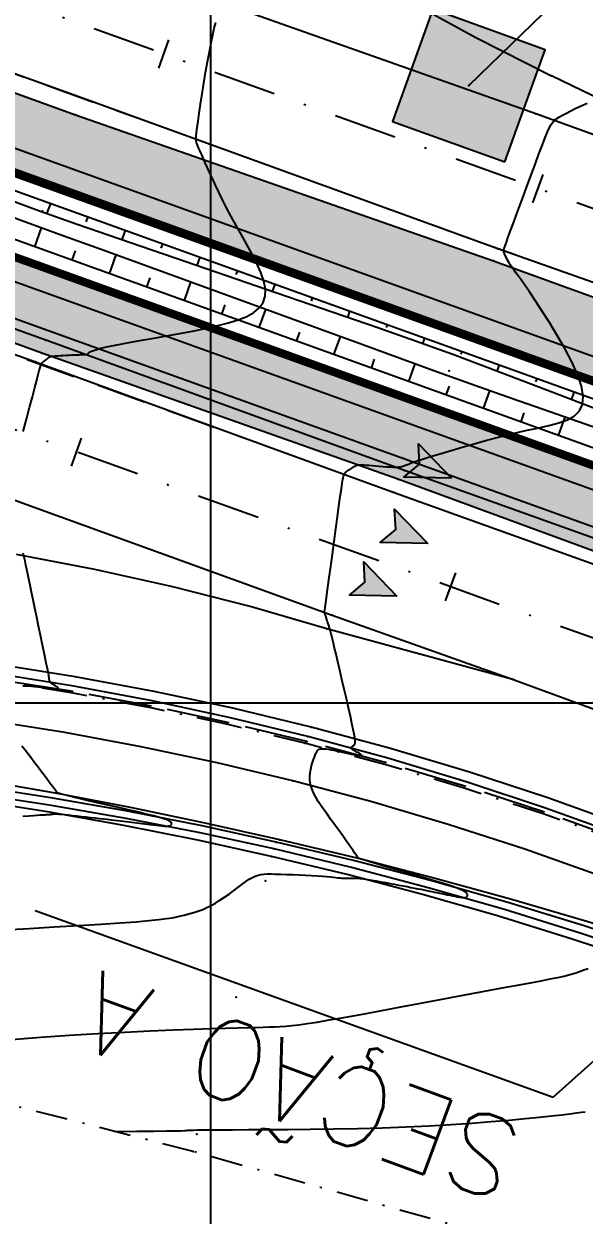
# Model space of a CAD drawing. Header units: metres. Extents: x 820373 to 834957, y 7564678 to 7566875.
# Drawn here: x 821490.6 to 821518.8, y 7564874.2 to 7564934.1 of the extents above; entities that cross this region are included whole.
import ezdxf
from ezdxf.enums import TextEntityAlignment as Align

# ---------------------------------------------------------------- set-up
doc = ezdxf.new("R2010")
doc.units = ezdxf.units.M
for name, pattern in [('XREF_GEO$0$DASHDOT', [25.4, 12.7, -6.35, 0, -6.35]), ('XREF_GEO$0$DASHED2', [0.375, 0.25, -0.125]), ('XREF_GEO$0$DGNStyle3', [83.551646, 59.679747, -23.871899]), ('XREF_TOP$0$DASHDOT', [25.4, 12.7, -6.35, 0, -6.35])]:
    doc.linetypes.add(name, pattern=pattern)
for name, color, linetype in [('P-MALHA-IMPAR', 1, 'Continuous'), ('XREF_GEO$0$F-HZ-ACOSTAMENTO', 73, 'Continuous'), ('XREF_GEO$0$F-HZ-BARREIRA', 107, 'Continuous'), ('XREF_GEO$0$F-HZ-BORDO', 165, 'Continuous'), ('XREF_GEO$0$F-HZ-EIXO', 42, 'XREF_GEO$0$DASHDOT'), ('XREF_GEO$0$F-HZ-ESTACA', 73, 'Continuous'), ('XREF_GEO$0$F-HZ-OFFSET', 11, 'Continuous'), ('XREF_GEO$0$F-HZ-OFFSET-ATERRO', 42, 'Continuous'), ('XREF_GEO$0$F-HZ-SETA', 11, 'Continuous'), ('XREF_PAV$0$P-TH01_FXAD_227.95_237.15_C_PAV.TIPO-V', 214, 'Continuous'), ('XREF_PAV$0$P-TH01_FXAD_230.75_240.70_D_PAV.TIPO-V', 214, 'Continuous'), ('XREF_SON$0$P-PI_PROGRAMADO', 176, 'Continuous'), ('XREF_SPV$0$P-SEÇÕES', 2, 'Continuous'), ('XREF_TOP$0$T-HD-VALETA_SARJETA', 132, 'Continuous'), ('XREF_TOP$0$T-HM-COTA', 252, 'Continuous'), ('XREF_TOP$0$T-HM-CURVA_INTERMEDIÁRIA', 252, 'Continuous'), ('XREF_TOP$0$T-HM-CURVA_MESTRA', 23, 'Continuous'), ('XREF_TOP$0$T-OA-DEFENSA', 31, 'Continuous'), ('XREF_TOP$0$T-SI-FAIXA', 23, 'Continuous'), ('XREF_TOP$0$T-SV-CALÇAMENTO', 23, 'Continuous'), ('XREF_TOP$0$T-SV-GUIA', 23, 'XREF_TOP$0$DASHDOT'), ('XREF_TOP$0$T-SV-PÉ_GUIA', 23, 'XREF_TOP$0$DASHDOT'), ('XREF_TOP$0$T-SV-RUA_PAVIMENTADA', 23, 'Continuous')]:
    doc.layers.add(name, color=color, linetype=linetype)
doc.layers.add('XREF_GEO$0$F-HZ-ARRED-VALETA', color=11, linetype='Continuous', lineweight=0)
doc.layers.add('XREF_GEO$0$F-HZ-FAIXA', color=11, linetype='XREF_GEO$0$DGNStyle3', lineweight=0)
doc.styles.add('XREF_SON$0$ARIAL-1', font='arial.ttf')
doc.styles.add('XREF_SPV$0$ROMANS', font='romans.shx', dxfattribs={"height": 2})

# ---------------------------------------------------------------- blocks, each defined once
blk = doc.blocks.new('MALHA-IMPAR')
at = {"layer": 'P-MALHA-IMPAR'}
for p, q in [((821500, 7564806.503), (821500, 7565057.056)), ((821240.21, 7564900), (821935.457, 7564900))]:
    blk.add_line(p, q, dxfattribs=at)
blk = doc.blocks.new('XREF_TOP$0$PONTO')
at = {"layer": 'XREF_TOP$0$T-HM-COTA'}
blk.add_point((0, 0), dxfattribs=at)
blk = doc.blocks.new('XREF_TOP')
at = {"layer": 'XREF_TOP$0$T-OA-DEFENSA', "transparency": 33554610}
h = blk.add_hatch(dxfattribs=at)
h.set_pattern_fill('AR-CONC', color=256, scale=0.25)
h.set_pattern_definition([(50, (0, 0), (1.7931504565, -0.15688033746), [0.1875, -2.0625]), (355, (0, 0), (-0.34687833403, 1.88048033425), [0.15, -1.65]), (100.45144446, (0.1494, -0.013), (1.4462721168, 1.72359997742), [0.15935048, -1.75285528]), (46.1842, (0, 0.5), (2.6681033267, -0.413798202), [0.28125, -3.09375]), (96.63563549, (0.2223, 0.4655), (2.3366548642, 2.4352965019), [0.239025855, -2.6292844]), (351.18416399, (0, 0.5), (2.3366548626, 2.4352965007), [0.225, -2.4750000025]), (21, (0.25, 0.375), (1.4922676303, -1.00654722666), [0.1875, -2.0625]), (326, (0.25, 0.375), (0.6082883298, 1.8128751126), [0.15, -1.65]), (71.45144474, (0.3744, 0.2911), (2.10055594182, 0.806327882), [0.159350475, -1.75285528]), (37.5, (0, 0), (0.030399638293, 0.83223463458), [0, -1.63, 0, -1.675, 0, -1.65625]), (7.5, (0, 0), (0.65767384361, 0.98602927971), [0, -0.955, 0, -1.5925, 0, -0.63125]), (327.5, (-0.5575, 0), (1.33455609043, -0.056387179336), [0, -0.625, 0, -1.95, 0, -2.5875]), (317.5, (-0.8075, 0), (1.45796542336, 0.25026245583), [0, -0.8125, 0, -1.295, 0, -1.8375])])
h.paths.add_polyline_path([(821172.574, 7565033.444), (821172.429, 7565033.04), (821190.536, 7565026.586), (821208.404, 7565020.208), (821226.574, 7565013.634), (821246.931, 7565006.231), (821265.304, 7564999.639), (821282.189, 7564993.678), (821304.076, 7564985.676), (821321.881, 7564979.311), (821341.651, 7564972.154), (821360.312, 7564965.422), (821378.22, 7564959.057), (821396.629, 7564952.39), (821418.184, 7564944.679), (821437.102, 7564937.89), (821455.234, 7564931.345), (821474.165, 7564924.527), (821491.7, 7564918.232), (821509.747, 7564911.684), (821528.163, 7564905.101), (821548.58, 7564897.727), (821566.649, 7564891.261), (821584.234, 7564884.946), (821607.538, 7564876.54), (821625.681, 7564869.957), (821643.393, 7564863.626), (821662.119, 7564856.809), (821680.072, 7564850.545), (821701.679, 7564842.692), (821720.022, 7564836.174), (821738.15, 7564829.562), (821756.034, 7564823.201), (821773.408, 7564816.895), (821796.267, 7564808.374), (821809.665, 7564803.38), (821809.93, 7564803.685), (821795.731, 7564808.991), (821773.86, 7564817.146), (821755.213, 7564823.876), (821737.897, 7564830.132), (821718.44, 7564837.056), (821701.072, 7564843.311), (821678.007, 7564851.629), (821661.079, 7564857.674), (821641.585, 7564864.709), (821624.397, 7564870.958), (821606.792, 7564877.336), (821584.88, 7564885.176), (821565.558, 7564892.111), (821548.772, 7564898.134), (821529.124, 7564905.299), (821509.708, 7564912.285), (821489.689, 7564919.488), (821471.871, 7564925.977), (821453.576, 7564932.462), (821436.443, 7564938.613), (821417.687, 7564945.326), (821394.707, 7564953.597), (821377.621, 7564959.792), (821359.587, 7564966.28), (821340.149, 7564973.165), (821322.365, 7564979.56), (821301.966, 7564986.976), (821282.242, 7564994.094), (821263.992, 7565000.725), (821245.445, 7565007.414), (821226.056, 7565014.586), (821208.678, 7565020.567), (821189.899, 7565027.261)])
at = {"layer": 'XREF_TOP$0$T-HD-VALETA_SARJETA'}
for points in [[(821524.625, 7564891.765, 836.162), (821520.753, 7564893.289, 835.898), (821516.84, 7564894.706, 835.634), (821512.89, 7564896.015, 835.37), (821508.906, 7564897.215, 835.107), (821504.89, 7564898.305, 834.89), (821500.986, 7564899.252, 834.588), (821497.058, 7564900.096, 834.333), (821493.109, 7564900.835, 834.078), (821489.142, 7564901.469, 833.824), (821485.16, 7564901.997, 833.569)], [(821522.726, 7564887.815, 836.027), (821518.911, 7564889.001, 835.769), (821515.077, 7564890.125, 835.511), (821511.225, 7564891.185, 835.252), (821507.356, 7564892.182, 834.994), (821503.471, 7564893.116, 834.747), (821499.72, 7564893.954, 834.488), (821495.957, 7564894.732, 834.239), (821492.182, 7564895.451, 833.991), (821488.396, 7564896.11, 833.742), (821484.6, 7564896.71, 833.494)], [(821522.361, 7564887.148, 835.644), (821518.577, 7564888.418, 835.384), (821514.767, 7564889.604, 835.125), (821510.931, 7564890.705, 834.865), (821507.071, 7564891.721, 834.606), (821503.19, 7564892.652, 834.359), (821499.474, 7564893.458, 834.099), (821495.742, 7564894.186, 833.852), (821491.995, 7564894.835, 833.605), (821488.236, 7564895.405, 833.357), (821484.465, 7564895.896, 833.11)], [(821522.524, 7564887.56, 835.662), (821518.725, 7564888.808, 835.4), (821514.9, 7564889.977, 835.137), (821511.052, 7564891.066, 834.875), (821507.182, 7564892.075, 834.612), (821503.292, 7564893.003, 834.351), (821499.562, 7564893.813, 834.1), (821495.817, 7564894.548, 833.849), (821492.058, 7564895.209, 833.599), (821488.286, 7564895.795, 833.348), (821484.504, 7564896.306, 833.098)], [(821521.894, 7564886.889, 835.99), (821518.172, 7564888.125, 835.736), (821514.424, 7564889.283, 835.481), (821510.653, 7564890.362, 835.227), (821506.861, 7564891.362, 834.973), (821503.048, 7564892.282, 834.725), (821499.345, 7564893.096, 834.472), (821495.625, 7564893.834, 834.227), (821491.892, 7564894.498, 833.981), (821488.146, 7564895.085, 833.735), (821484.389, 7564895.597, 833.489)]]:
    blk.add_polyline3d(points, dxfattribs=at)
at = {"layer": 'XREF_TOP$0$T-HM-CURVA_INTERMEDIÁRIA', "flags": 128}
for points in [[(821490.55, 7564894.295), (821490.844, 7564894.319), (821491.078, 7564894.338), (821491.262, 7564894.352), (821491.405, 7564894.361), (821491.514, 7564894.368), (821491.598, 7564894.373), (821491.665, 7564894.377), (821491.724, 7564894.38), (821491.776, 7564894.382), (821491.821, 7564894.385), (821491.861, 7564894.388), (821491.897, 7564894.39), (821491.929, 7564894.393), (821491.959, 7564894.396), (821491.987, 7564894.4), (821492.014, 7564894.405), (821492.045, 7564894.409), (821492.082, 7564894.412), (821492.13, 7564894.414), (821492.192, 7564894.414), (821492.273, 7564894.412), (821492.377, 7564894.406), (821492.506, 7564894.396), (821492.665, 7564894.382), (821492.848, 7564894.363), (821493.051, 7564894.342), (821493.269, 7564894.318), (821493.496, 7564894.293), (821493.727, 7564894.267), (821493.958, 7564894.24), (821494.182, 7564894.215), (821494.396, 7564894.191), (821494.599, 7564894.168), (821494.791, 7564894.146), (821494.974, 7564894.126), (821495.147, 7564894.106), (821495.312, 7564894.088), (821495.467, 7564894.07), (821495.615, 7564894.052), (821495.755, 7564894.035), (821495.889, 7564894.019), (821496.02, 7564894.003), (821496.149, 7564893.986), (821496.277, 7564893.969), (821496.407, 7564893.953), (821496.541, 7564893.935), (821496.68, 7564893.917), (821496.826, 7564893.898), (821496.976, 7564893.879), (821497.126, 7564893.861), (821497.272, 7564893.844), (821497.412, 7564893.828), (821497.542, 7564893.816), (821497.658, 7564893.807), (821497.757, 7564893.803), (821497.836, 7564893.803), (821497.896, 7564893.808), (821497.941, 7564893.816), (821497.974, 7564893.829), (821497.995, 7564893.844), (821498.009, 7564893.862), (821498.018, 7564893.881), (821498.024, 7564893.903), (821498.029, 7564893.926), (821498.03, 7564893.95), (821498.022, 7564893.977), (821498.001, 7564894.006), (821497.962, 7564894.038), (821497.902, 7564894.073), (821497.815, 7564894.112), (821497.697, 7564894.155), (821497.545, 7564894.203), (821497.36, 7564894.256), (821497.143, 7564894.313), (821496.897, 7564894.375), (821496.622, 7564894.441), (821496.321, 7564894.512), (821495.995, 7564894.588), (821495.646, 7564894.668), (821495.278, 7564894.752), (821494.898, 7564894.839), (821494.516, 7564894.927), (821494.142, 7564895.013), (821493.784, 7564895.095), (821493.452, 7564895.173), (821493.156, 7564895.242), (821492.905, 7564895.303), (821492.706, 7564895.352), (821492.555, 7564895.392), (821492.445, 7564895.423), (821492.369, 7564895.447), (821492.32, 7564895.465), (821492.291, 7564895.479), (821492.276, 7564895.491), (821492.267, 7564895.501), (821492.259, 7564895.512), (821492.248, 7564895.526), (821492.232, 7564895.548), (821492.208, 7564895.58), (821492.173, 7564895.626), (821492.126, 7564895.69), (821492.062, 7564895.775), (821491.98, 7564895.884), (821491.878, 7564896.02), (821491.758, 7564896.179), (821491.623, 7564896.359), (821491.476, 7564896.553), (821491.32, 7564896.759), (821491.158, 7564896.972), (821490.992, 7564897.189), (821490.825, 7564897.404), (821490.661, 7564897.615), (821490.503, 7564897.821)], [(821490.541, 7564900.852), (821490.675, 7564900.855), (821490.822, 7564900.851), (821490.978, 7564900.841), (821491.139, 7564900.827), (821491.302, 7564900.809), (821491.46, 7564900.79), (821491.612, 7564900.771), (821491.752, 7564900.753), (821491.88, 7564900.737), (821491.995, 7564900.723), (821492.094, 7564900.713), (821492.178, 7564900.706), (821492.245, 7564900.704), (821492.294, 7564900.707), (821492.324, 7564900.715), (821492.334, 7564900.728), (821492.328, 7564900.747), (821492.308, 7564900.769), (821492.277, 7564900.795), (821492.238, 7564900.821), (821492.195, 7564900.849), (821492.151, 7564900.875), (821492.109, 7564900.9), (821492.07, 7564900.922), (821492.037, 7564900.943), (821492.007, 7564900.962), (821491.981, 7564900.981), (821491.959, 7564901), (821491.94, 7564901.021), (821491.924, 7564901.043), (821491.911, 7564901.069), (821491.9, 7564901.097), (821491.89, 7564901.129), (821491.883, 7564901.163), (821491.876, 7564901.198), (821491.871, 7564901.233), (821491.866, 7564901.268), (821491.862, 7564901.302), (821491.858, 7564901.334), (821491.854, 7564901.366), (821491.848, 7564901.403), (821491.838, 7564901.456), (821491.823, 7564901.534), (821491.8, 7564901.644), (821491.769, 7564901.797), (821491.726, 7564902.002), (821491.671, 7564902.267), (821491.603, 7564902.597), (821491.523, 7564902.981), (821491.435, 7564903.404), (821491.342, 7564903.852), (821491.248, 7564904.307), (821491.154, 7564904.756), (821491.066, 7564905.184), (821490.985, 7564905.574), (821490.914, 7564905.916), (821490.853, 7564906.213), (821490.798, 7564906.475), (821490.749, 7564906.708), (821490.702, 7564906.922), (821490.657, 7564907.123), (821490.611, 7564907.321), (821490.563, 7564907.523)], [(821490.568, 7564913.639), (821490.728, 7564914.259), (821490.883, 7564914.851), (821491.025, 7564915.392), (821491.148, 7564915.857), (821491.245, 7564916.227), (821491.319, 7564916.509), (821491.375, 7564916.717), (821491.417, 7564916.863), (821491.449, 7564916.961), (821491.475, 7564917.023), (821491.5, 7564917.063), (821491.527, 7564917.094), (821491.561, 7564917.126), (821491.6, 7564917.161), (821491.642, 7564917.197), (821491.687, 7564917.234), (821491.731, 7564917.27), (821491.773, 7564917.304), (821491.812, 7564917.335), (821491.846, 7564917.361), (821491.874, 7564917.383), (821491.898, 7564917.399), (821491.923, 7564917.411), (821491.953, 7564917.421), (821491.991, 7564917.428), (821492.041, 7564917.434), (821492.108, 7564917.44), (821492.195, 7564917.446), (821492.305, 7564917.453), (821492.433, 7564917.461), (821492.574, 7564917.469), (821492.722, 7564917.478), (821492.871, 7564917.486), (821493.017, 7564917.493), (821493.152, 7564917.5), (821493.273, 7564917.505), (821493.373, 7564917.509), (821493.455, 7564917.511), (821493.521, 7564917.512), (821493.573, 7564917.512), (821493.614, 7564917.512), (821493.645, 7564917.512), (821493.67, 7564917.511), (821493.69, 7564917.512), (821493.709, 7564917.513), (821493.726, 7564917.516), (821493.743, 7564917.521), (821493.76, 7564917.528), (821493.778, 7564917.537), (821493.799, 7564917.55), (821493.822, 7564917.567), (821493.848, 7564917.588), (821493.881, 7564917.614), (821493.928, 7564917.645), (821494.001, 7564917.682), (821494.109, 7564917.726), (821494.263, 7564917.776), (821494.474, 7564917.835), (821494.753, 7564917.901), (821495.109, 7564917.976), (821495.548, 7564918.061), (821496.061, 7564918.154), (821496.63, 7564918.254), (821497.24, 7564918.362), (821497.876, 7564918.475), (821498.521, 7564918.593), (821499.161, 7564918.716), (821499.779, 7564918.842), (821500.362, 7564918.972), (821500.899, 7564919.11), (821501.384, 7564919.262), (821501.807, 7564919.435), (821502.163, 7564919.634), (821502.442, 7564919.864), (821502.637, 7564920.133), (821502.74, 7564920.445), (821502.747, 7564920.805), (821502.67, 7564921.206), (821502.523, 7564921.639), (821502.321, 7564922.097), (821502.081, 7564922.571), (821501.816, 7564923.052), (821501.542, 7564923.531), (821501.275, 7564924.001), (821501.026, 7564924.454), (821500.798, 7564924.887), (821500.59, 7564925.297), (821500.401, 7564925.682), (821500.231, 7564926.04), (821500.079, 7564926.369), (821499.944, 7564926.667), (821499.827, 7564926.931), (821499.724, 7564927.16), (821499.637, 7564927.356), (821499.563, 7564927.524), (821499.5, 7564927.665), (821499.447, 7564927.784), (821499.403, 7564927.884), (821499.366, 7564927.967), (821499.335, 7564928.038), (821499.309, 7564928.101), (821499.288, 7564928.166), (821499.274, 7564928.245), (821499.268, 7564928.349), (821499.272, 7564928.49), (821499.288, 7564928.679), (821499.316, 7564928.928), (821499.358, 7564929.249), (821499.415, 7564929.648), (821499.484, 7564930.111), (821499.564, 7564930.619), (821499.651, 7564931.155), (821499.742, 7564931.699), (821499.835, 7564932.234), (821499.928, 7564932.739), (821500.016, 7564933.196), (821500.099, 7564933.592), (821500.179, 7564933.93), (821500.257, 7564934.216)], [(821489.99, 7564883.079), (821491.451, 7564883.191), (821492.901, 7564883.289), (821494.317, 7564883.372), (821495.673, 7564883.443), (821496.944, 7564883.502), (821498.106, 7564883.55), (821499.133, 7564883.589), (821500.008, 7564883.619), (821500.742, 7564883.642), (821501.353, 7564883.66), (821501.862, 7564883.673), (821502.285, 7564883.683), (821502.641, 7564883.692), (821502.95, 7564883.701), (821503.23, 7564883.712), (821503.499, 7564883.725), (821503.776, 7564883.744), (821504.081, 7564883.773), (821504.433, 7564883.815), (821504.851, 7564883.873), (821505.353, 7564883.951), (821505.959, 7564884.052), (821506.688, 7564884.179), (821507.55, 7564884.334), (821508.52, 7564884.512), (821509.562, 7564884.706), (821510.644, 7564884.909), (821511.729, 7564885.113), (821512.784, 7564885.312), (821513.775, 7564885.498), (821514.666, 7564885.665), (821515.431, 7564885.806), (821516.078, 7564885.926), (821516.622, 7564886.027), (821517.076, 7564886.114), (821517.457, 7564886.192), (821517.779, 7564886.263), (821518.058, 7564886.334), (821518.308, 7564886.406), (821518.542, 7564886.485), (821518.765, 7564886.567), (821518.979, 7564886.65)], [(821495.16, 7564878.452), (821496.283, 7564878.458), (821497.14, 7564878.464), (821497.77, 7564878.471), (821498.211, 7564878.479), (821498.501, 7564878.486), (821498.678, 7564878.493), (821498.78, 7564878.499), (821498.846, 7564878.506), (821498.91, 7564878.511), (821498.996, 7564878.516), (821499.125, 7564878.52), (821499.315, 7564878.524), (821499.588, 7564878.527), (821499.962, 7564878.53), (821500.46, 7564878.533), (821501.1, 7564878.535), (821501.895, 7564878.538), (821502.827, 7564878.542), (821503.869, 7564878.549), (821504.995, 7564878.56), (821506.18, 7564878.578), (821507.398, 7564878.602), (821508.621, 7564878.636), (821509.824, 7564878.68), (821510.984, 7564878.735), (821512.09, 7564878.799), (821513.134, 7564878.87), (821514.108, 7564878.945), (821515.004, 7564879.021), (821515.814, 7564879.096), (821516.531, 7564879.168), (821517.146, 7564879.232), (821517.656, 7564879.288), (821518.068, 7564879.336), (821518.394, 7564879.376), (821518.648, 7564879.409), (821518.841, 7564879.437)]]:
    blk.add_lwpolyline(points, dxfattribs=at)
at = {"layer": 'XREF_TOP$0$T-HM-CURVA_MESTRA', "flags": 128}
blk.add_lwpolyline([(821489.583, 7564888.588), (821490.861, 7564888.658), (821492.131, 7564888.73), (821493.348, 7564888.802), (821494.468, 7564888.871), (821495.446, 7564888.936), (821496.247, 7564888.996), (821496.886, 7564889.052), (821497.387, 7564889.103), (821497.772, 7564889.151), (821498.068, 7564889.196), (821498.298, 7564889.24), (821498.486, 7564889.284), (821498.657, 7564889.328), (821498.831, 7564889.374), (821499.012, 7564889.423), (821499.2, 7564889.479), (821499.394, 7564889.543), (821499.595, 7564889.617), (821499.803, 7564889.705), (821500.016, 7564889.808), (821500.236, 7564889.93), (821500.462, 7564890.07), (821500.691, 7564890.224), (821500.919, 7564890.387), (821501.144, 7564890.553), (821501.361, 7564890.716), (821501.568, 7564890.87), (821501.761, 7564891.009), (821501.938, 7564891.127), (821502.095, 7564891.22), (821502.24, 7564891.29), (821502.38, 7564891.339), (821502.521, 7564891.371), (821502.673, 7564891.389), (821502.841, 7564891.397), (821503.034, 7564891.396), (821503.26, 7564891.39), (821503.521, 7564891.383), (821503.813, 7564891.374), (821504.124, 7564891.363), (821504.444, 7564891.351), (821504.764, 7564891.338), (821505.073, 7564891.323), (821505.361, 7564891.307), (821505.618, 7564891.291), (821505.837, 7564891.273), (821506.02, 7564891.255), (821506.172, 7564891.237), (821506.299, 7564891.221), (821506.406, 7564891.206), (821506.497, 7564891.194), (821506.578, 7564891.185), (821506.655, 7564891.18), (821506.731, 7564891.179), (821506.811, 7564891.181), (821506.896, 7564891.185), (821506.991, 7564891.188), (821507.096, 7564891.19), (821507.217, 7564891.188), (821507.354, 7564891.181), (821507.511, 7564891.168), (821507.69, 7564891.147), (821507.888, 7564891.119), (821508.101, 7564891.086), (821508.324, 7564891.048), (821508.554, 7564891.007), (821508.787, 7564890.964), (821509.019, 7564890.921), (821509.245, 7564890.878), (821509.463, 7564890.836), (821509.672, 7564890.797), (821509.871, 7564890.759), (821510.061, 7564890.722), (821510.241, 7564890.688), (821510.412, 7564890.655), (821510.573, 7564890.624), (821510.725, 7564890.594), (821510.867, 7564890.565), (821511.002, 7564890.538), (821511.13, 7564890.512), (821511.255, 7564890.486), (821511.378, 7564890.461), (821511.501, 7564890.435), (821511.626, 7564890.409), (821511.754, 7564890.382), (821511.887, 7564890.353), (821512.023, 7564890.325), (821512.157, 7564890.298), (821512.289, 7564890.272), (821512.413, 7564890.25), (821512.528, 7564890.231), (821512.629, 7564890.218), (821512.714, 7564890.211), (821512.781, 7564890.211), (821512.831, 7564890.217), (821512.866, 7564890.228), (821512.889, 7564890.244), (821512.903, 7564890.264), (821512.909, 7564890.286), (821512.91, 7564890.311), (821512.909, 7564890.337), (821512.906, 7564890.363), (821512.9, 7564890.389), (821512.886, 7564890.418), (821512.862, 7564890.448), (821512.825, 7564890.482), (821512.77, 7564890.518), (821512.695, 7564890.559), (821512.595, 7564890.605), (821512.469, 7564890.656), (821512.315, 7564890.712), (821512.133, 7564890.775), (821511.923, 7564890.844), (821511.684, 7564890.919), (821511.417, 7564891.002), (821511.12, 7564891.091), (821510.795, 7564891.188), (821510.442, 7564891.293), (821510.07, 7564891.401), (821509.69, 7564891.512), (821509.313, 7564891.622), (821508.95, 7564891.728), (821508.611, 7564891.827), (821508.307, 7564891.915), (821508.05, 7564891.991), (821507.846, 7564892.053), (821507.692, 7564892.1), (821507.581, 7564892.135), (821507.505, 7564892.161), (821507.457, 7564892.179), (821507.43, 7564892.191), (821507.418, 7564892.2), (821507.413, 7564892.207), (821507.408, 7564892.214), (821507.4, 7564892.225), (821507.388, 7564892.244), (821507.367, 7564892.273), (821507.336, 7564892.318), (821507.293, 7564892.38), (821507.234, 7564892.465), (821507.157, 7564892.575), (821507.06, 7564892.712), (821506.945, 7564892.875), (821506.816, 7564893.059), (821506.673, 7564893.261), (821506.521, 7564893.475), (821506.361, 7564893.698), (821506.196, 7564893.926), (821506.03, 7564894.156), (821505.864, 7564894.383), (821505.702, 7564894.607), (821505.548, 7564894.829), (821505.405, 7564895.047), (821505.278, 7564895.263), (821505.169, 7564895.476), (821505.083, 7564895.686), (821505.023, 7564895.893), (821504.991, 7564896.096), (821504.985, 7564896.295), (821504.999, 7564896.487), (821505.029, 7564896.67), (821505.07, 7564896.842), (821505.118, 7564897.001), (821505.167, 7564897.144), (821505.215, 7564897.27), (821505.256, 7564897.378), (821505.293, 7564897.467), (821505.329, 7564897.54), (821505.367, 7564897.597), (821505.41, 7564897.639), (821505.461, 7564897.669), (821505.523, 7564897.687), (821505.599, 7564897.695), (821505.691, 7564897.693), (821505.799, 7564897.684), (821505.919, 7564897.667), (821506.049, 7564897.645), (821506.188, 7564897.619), (821506.333, 7564897.589), (821506.482, 7564897.556), (821506.632, 7564897.523), (821506.782, 7564897.49), (821506.928, 7564897.457), (821507.067, 7564897.427), (821507.195, 7564897.4), (821507.311, 7564897.377), (821507.41, 7564897.36), (821507.489, 7564897.35), (821507.545, 7564897.346), (821507.576, 7564897.352), (821507.584, 7564897.364), (821507.573, 7564897.383), (821507.546, 7564897.407), (821507.507, 7564897.435), (821507.459, 7564897.465), (821507.405, 7564897.496), (821507.349, 7564897.528), (821507.294, 7564897.558), (821507.242, 7564897.587), (821507.193, 7564897.615), (821507.15, 7564897.642), (821507.114, 7564897.668), (821507.086, 7564897.692), (821507.067, 7564897.714), (821507.058, 7564897.735), (821507.062, 7564897.755), (821507.075, 7564897.774), (821507.095, 7564897.793), (821507.121, 7564897.811), (821507.15, 7564897.831), (821507.181, 7564897.851), (821507.21, 7564897.874), (821507.235, 7564897.899), (821507.255, 7564897.928), (821507.268, 7564897.969), (821507.272, 7564898.031), (821507.266, 7564898.122), (821507.247, 7564898.251), (821507.215, 7564898.428), (821507.168, 7564898.661), (821507.104, 7564898.959), (821507.022, 7564899.327), (821506.926, 7564899.75), (821506.821, 7564900.211), (821506.71, 7564900.691), (821506.598, 7564901.173), (821506.49, 7564901.638), (821506.389, 7564902.068), (821506.3, 7564902.446), (821506.227, 7564902.756), (821506.168, 7564903.004), (821506.122, 7564903.198), (821506.086, 7564903.346), (821506.059, 7564903.456), (821506.038, 7564903.538), (821506.022, 7564903.599), (821506.009, 7564903.648), (821505.997, 7564903.692), (821505.985, 7564903.733), (821505.974, 7564903.773), (821505.963, 7564903.812), (821505.951, 7564903.852), (821505.938, 7564903.892), (821505.925, 7564903.935), (821505.911, 7564903.98), (821505.895, 7564904.029), (821505.879, 7564904.081), (821505.862, 7564904.134), (821505.845, 7564904.187), (821505.828, 7564904.238), (821505.813, 7564904.286), (821505.799, 7564904.329), (821505.786, 7564904.366), (821505.776, 7564904.396), (821505.768, 7564904.419), (821505.761, 7564904.437), (821505.756, 7564904.451), (821505.752, 7564904.461), (821505.748, 7564904.469), (821505.745, 7564904.476), (821505.742, 7564904.483), (821505.738, 7564904.49), (821505.735, 7564904.498), (821505.731, 7564904.507), (821505.727, 7564904.517), (821505.724, 7564904.528), (821505.722, 7564904.541), (821505.721, 7564904.554), (821505.72, 7564904.568), (821505.721, 7564904.586), (821505.725, 7564904.618), (821505.733, 7564904.677), (821505.748, 7564904.775), (821505.769, 7564904.926), (821505.799, 7564905.142), (821505.84, 7564905.436), (821505.893, 7564905.821), (821505.958, 7564906.303), (821506.034, 7564906.862), (821506.116, 7564907.473), (821506.202, 7564908.109), (821506.289, 7564908.745), (821506.372, 7564909.353), (821506.448, 7564909.909), (821506.515, 7564910.385), (821506.57, 7564910.762), (821506.614, 7564911.048), (821506.651, 7564911.257), (821506.683, 7564911.402), (821506.712, 7564911.497), (821506.743, 7564911.556), (821506.776, 7564911.593), (821506.816, 7564911.623), (821506.863, 7564911.655), (821506.917, 7564911.691), (821506.976, 7564911.731), (821507.038, 7564911.771), (821507.1, 7564911.811), (821507.162, 7564911.849), (821507.221, 7564911.884), (821507.275, 7564911.914), (821507.322, 7564911.938), (821507.368, 7564911.956), (821507.414, 7564911.968), (821507.466, 7564911.975), (821507.529, 7564911.977), (821507.605, 7564911.975), (821507.699, 7564911.969), (821507.816, 7564911.96), (821507.957, 7564911.947), (821508.119, 7564911.932), (821508.294, 7564911.917), (821508.477, 7564911.901), (821508.661, 7564911.885), (821508.84, 7564911.872), (821509.007, 7564911.862), (821509.155, 7564911.855), (821509.281, 7564911.853), (821509.386, 7564911.855), (821509.472, 7564911.861), (821509.544, 7564911.871), (821509.605, 7564911.883), (821509.658, 7564911.898), (821509.706, 7564911.914), (821509.753, 7564911.932), (821509.802, 7564911.951), (821509.851, 7564911.971), (821509.9, 7564911.991), (821509.948, 7564912.01), (821509.993, 7564912.028), (821510.035, 7564912.046), (821510.072, 7564912.061), (821510.103, 7564912.074), (821510.13, 7564912.086), (821510.162, 7564912.098), (821510.213, 7564912.116), (821510.294, 7564912.143), (821510.418, 7564912.182), (821510.599, 7564912.238), (821510.848, 7564912.314), (821511.177, 7564912.414), (821511.596, 7564912.541), (821512.093, 7564912.689), (821512.652, 7564912.854), (821513.257, 7564913.027), (821513.894, 7564913.203), (821514.546, 7564913.377), (821515.198, 7564913.54), (821515.834, 7564913.689), (821516.439, 7564913.819), (821517, 7564913.942), (821517.504, 7564914.075), (821517.939, 7564914.233), (821518.293, 7564914.43), (821518.552, 7564914.684), (821518.704, 7564915.009), (821518.736, 7564915.422), (821518.642, 7564915.929), (821518.44, 7564916.514), (821518.155, 7564917.152), (821517.81, 7564917.816), (821517.429, 7564918.481), (821517.036, 7564919.124), (821516.657, 7564919.717), (821516.314, 7564920.236), (821516.028, 7564920.662), (821515.795, 7564921.002), (821515.609, 7564921.269), (821515.462, 7564921.474), (821515.347, 7564921.631), (821515.257, 7564921.753), (821515.184, 7564921.853), (821515.122, 7564921.942), (821515.063, 7564922.033), (821515.009, 7564922.124), (821514.957, 7564922.214), (821514.91, 7564922.302), (821514.868, 7564922.385), (821514.83, 7564922.462), (821514.797, 7564922.529), (821514.77, 7564922.587), (821514.75, 7564922.634), (821514.739, 7564922.683), (821514.742, 7564922.748), (821514.762, 7564922.841), (821514.804, 7564922.978), (821514.87, 7564923.173), (821514.966, 7564923.438), (821515.095, 7564923.788), (821515.258, 7564924.231), (821515.448, 7564924.748), (821515.658, 7564925.316), (821515.878, 7564925.91), (821516.099, 7564926.506), (821516.312, 7564927.079), (821516.509, 7564927.605), (821516.681, 7564928.06), (821516.821, 7564928.426), (821516.935, 7564928.71), (821517.032, 7564928.926), (821517.119, 7564929.088), (821517.205, 7564929.209), (821517.298, 7564929.303), (821517.407, 7564929.383), (821517.539, 7564929.464), (821517.701, 7564929.556), (821517.894, 7564929.66), (821518.115, 7564929.775), (821518.362, 7564929.898), (821518.635, 7564930.028), (821518.93, 7564930.163)], dxfattribs=at)
at = {"layer": 'XREF_TOP$0$T-OA-DEFENSA', "ltscale": 22}
for points in [[(821607.538, 7564876.54, 840.619), (821584.234, 7564884.946, 839.373), (821566.649, 7564891.261, 838.352), (821548.58, 7564897.727, 837.289), (821528.163, 7564905.101, 836.226), (821509.747, 7564911.684, 835.021), (821491.7, 7564918.232, 833.872), (821474.165, 7564924.527, 832.691), (821455.234, 7564931.345, 831.509), (821437.102, 7564937.89, 830.37), (821418.184, 7564944.679, 829.124), (821396.629, 7564952.39, 827.729), (821378.22, 7564959.057, 826.484), (821360.312, 7564965.422, 825.349), (821341.651, 7564972.154, 824.191), (821321.881, 7564979.311, 822.901), (821304.076, 7564985.676, 821.656), (821282.189, 7564993.678, 820.209), (821265.304, 7564999.639, 819.077), (821246.931, 7565006.231, 817.844), (821226.574, 7565013.634, 816.56), (821208.404, 7565020.208, 815.655), (821190.536, 7565026.586, 814.953), (821172.429, 7565033.04, 814.416)], [(821172.574, 7565033.444, 814.515), (821189.899, 7565027.261, 814.889), (821208.678, 7565020.567, 815.783), (821226.056, 7565014.586, 816.584), (821245.445, 7565007.414, 817.889), (821263.992, 7565000.725, 819.115), (821282.242, 7564994.094, 820.143), (821301.966, 7564986.976, 821.385), (821322.365, 7564979.56, 822.851), (821340.149, 7564973.165, 824.098), (821359.587, 7564966.28, 825.276), (821377.621, 7564959.792, 826.455), (821394.707, 7564953.597, 827.569), (821417.687, 7564945.326, 829.026), (821436.443, 7564938.613, 830.305), (821453.576, 7564932.462, 831.362), (821471.871, 7564925.977, 832.557), (821489.689, 7564919.488, 833.721), (821509.708, 7564912.285, 834.968), (821529.124, 7564905.299, 836.286), (821548.772, 7564898.134, 837.308), (821565.558, 7564892.111, 838.292), (821584.88, 7564885.176, 839.396)]]:
    blk.add_polyline3d(points, dxfattribs=at)
at = {"layer": 'XREF_TOP$0$T-SI-FAIXA'}
for points in [[(821591.439, 7564902.729, 838.851), (821573.003, 7564909.234, 837.821), (821555.139, 7564915.632, 836.829), (821553.897, 7564916.021, 836.98), (821535.131, 7564922.833, 836.004), (821516.359, 7564929.619, 834.953), (821496.555, 7564936.626, 833.758), (821478.29, 7564943.257, 832.554), (821460.036, 7564949.759, 831.336), (821441.957, 7564956.323, 830.125), (821423.96, 7564962.787, 828.906), (821402.472, 7564970.522, 827.454), (821384.763, 7564976.857, 826.261), (821365.031, 7564983.967, 825.026), (821347.04, 7564990.712, 823.813), (821328.217, 7564997.302, 822.699), (821307.506, 7565004.634, 821.393), (821289.32, 7565011.283, 820.226), (821270.908, 7565017.824, 819.062), (821252.787, 7565024.278, 817.945), (821232.483, 7565031.627, 816.641), (821214.211, 7565038.237, 815.935), (821196.568, 7565044.623, 815.147), (821178.895, 7565051.008, 814.95)], [(821588.019, 7564896.526, 838.829), (821569.973, 7564902.998, 837.81), (821552.072, 7564909.415, 836.856), (821533.519, 7564916.088, 836.128), (821514.437, 7564922.827, 834.984), (821493.554, 7564930.411, 833.636), (821476.544, 7564936.524, 832.57), (821457.645, 7564943.304, 831.308), (821439.852, 7564949.719, 830.132), (821421.792, 7564956.182, 828.846), (821399.626, 7564964.153, 827.379), (821382.18, 7564970.476, 826.183), (821363.572, 7564977.084, 825.051), (821344.531, 7564983.752, 823.836), (821326.167, 7564990.459, 822.72), (821304.706, 7564998.109, 821.315), (821286.99, 7565004.676, 820.186), (821267.732, 7565011.534, 819.001), (821249.958, 7565018.027, 817.898), (821229.973, 7565025.225, 816.617), (821211.943, 7565031.704, 815.938), (821193.611, 7565038.35, 815.12), (821176.559, 7565044.518, 814.944)], [(821172.022, 7565031.911, 814.53), (821190.125, 7565025.402, 815.088), (821207.794, 7565019.106, 815.798), (821226.115, 7565012.596, 816.722), (821246.427, 7565005.202, 817.992), (821264.988, 7564998.495, 819.194), (821281.359, 7564992.906, 820.284), (821299.196, 7564986.461, 821.453), (821321.688, 7564978.353, 823.022), (821341.431, 7564970.981, 824.336), (821359.829, 7564964.457, 825.476), (821377.965, 7564957.897, 826.63), (821396.162, 7564951.372, 827.868), (821417.705, 7564943.599, 829.258), (821436.631, 7564936.789, 830.498), (821454.933, 7564930.177, 831.64), (821473.796, 7564923.399, 832.834), (821491.178, 7564917.152, 833.982), (821509.224, 7564910.571, 835.169), (821527.683, 7564903.953, 836.376), (821548.369, 7564896.564, 837.45), (821566.224, 7564890.124, 838.497), (821583.895, 7564883.794, 839.535)], [(821478.68, 7564960.134, 832.168), (821482.405, 7564956.257, 832.438), (821486.289, 7564952.538, 832.715), (821490.323, 7564948.985, 833), (821494.502, 7564945.603, 833.292), (821498.813, 7564942.4, 833.592), (821502.334, 7564939.986, 833.836), (821505.928, 7564937.69, 834.084), (821509.596, 7564935.515, 834.336), (821513.333, 7564933.463, 834.594), (821517.136, 7564931.535, 834.856)], [(821356.915, 7564958.134, 825.499), (821375.34, 7564951.489, 826.709), (821393.343, 7564945.028, 827.87), (821412.07, 7564938.276, 829.085), (821430.98, 7564931.49, 830.329), (821450.81, 7564924.288, 831.604), (821468.733, 7564917.895, 832.716), (821487.449, 7564911.171, 833.86), (821506.107, 7564904.41, 835.025), (821515.256, 7564901.15, 835.656), (821526.839, 7564896.925, 836.452), (821545.772, 7564890.155, 837.441), (821564.697, 7564883.325, 838.623), (821581.073, 7564877.3, 839.573)], [(821535.131, 7564922.833, 836.004), (821517.136, 7564931.535, 834.856)], [(821515.256, 7564901.15, 835.656), (821505.846, 7564903.729, 834.989), (821501.986, 7564904.838, 834.727), (821498.093, 7564905.831, 834.471), (821494.173, 7564906.707, 834.22), (821490.228, 7564907.466, 833.976)], [(821579.515, 7564872.404, 839.313), (821563.374, 7564878.318, 838.443), (821543.592, 7564885.505, 837.211), (821524.726, 7564892.313, 836.186), (821520.863, 7564893.818, 835.916), (821516.96, 7564895.219, 835.648), (821513.021, 7564896.513, 835.381), (821509.048, 7564897.7, 835.115), (821505.043, 7564898.78, 834.851), (821501.113, 7564899.728, 834.595), (821497.157, 7564900.572, 834.34), (821493.181, 7564901.311, 834.086), (821489.187, 7564901.945, 833.833), (821485.177, 7564902.474, 833.582), (821481.019, 7564902.849, 833.316), (821476.853, 7564903.114, 833.062), (821472.68, 7564903.266, 832.819), (821468.503, 7564903.307, 832.588), (821464.319, 7564903.244, 832.367), (821460.052, 7564903.048, 832.155), (821455.783, 7564902.743, 831.955), (821451.524, 7564902.321, 831.766), (821447.277, 7564901.783, 831.59), (821443.046, 7564901.128, 831.426)]]:
    blk.add_polyline3d(points, dxfattribs=at)
at = {"layer": 'XREF_TOP$0$T-SV-CALÇAMENTO'}
blk.add_polyline3d([(821523.419, 7564889.84, 836.23), (821519.628, 7564891.29, 835.973), (821515.8, 7564892.64, 835.715), (821511.938, 7564893.889, 835.458), (821508.045, 7564895.035, 835.2), (821504.122, 7564896.078, 834.965), (821500.322, 7564896.984, 834.695), (821496.501, 7564897.793, 834.447), (821492.66, 7564898.504, 834.2), (821488.802, 7564899.118, 833.952), (821484.93, 7564899.634, 833.704)], dxfattribs=at)
at = {"layer": 'XREF_TOP$0$T-SV-GUIA', "ltscale": 0.125}
for p, q in [((821493.086, 7564900.48, 834.185), (821489.168, 7564901.119, 833.934)), ((821496.987, 7564899.742, 834.435), (821493.086, 7564900.48, 834.185)), ((821500.869, 7564898.908, 834.686), (821496.987, 7564899.742, 834.435)), ((821504.728, 7564897.977, 834.959), (821500.869, 7564898.908, 834.686)), ((821508.756, 7564896.896, 835.199), (821504.728, 7564897.977, 834.959)), ((821512.753, 7564895.709, 835.462), (821508.756, 7564896.896, 835.199)), ((821516.719, 7564894.418, 835.725), (821512.753, 7564895.709, 835.462)), ((821520.649, 7564893.023, 835.988), (821516.719, 7564894.418, 835.725)), ((821499.122, 7564877.439, 837.283), (821480.347, 7564882.238, 835.942)), ((821517.333, 7564872.275, 838.226), (821499.122, 7564877.439, 837.283))]:
    blk.add_line(p, q, dxfattribs=at)
at = {"layer": 'XREF_TOP$0$T-SV-PÉ_GUIA', "ltscale": 0.25}
blk.add_polyline3d([(821524.57, 7564891.592, 836.11), (821520.695, 7564893.098, 835.847), (821516.78, 7564894.498, 835.584), (821512.829, 7564895.793, 835.321), (821508.844, 7564896.98, 835.058), (821504.829, 7564898.059, 834.83), (821500.932, 7564898.997, 834.541), (821497.012, 7564899.832, 834.288), (821493.071, 7564900.566, 834.034), (821489.112, 7564901.197, 833.781), (821485.139, 7564901.724, 833.527)], dxfattribs=at)
at = {"layer": 'XREF_TOP$0$T-SV-RUA_PAVIMENTADA', "ltscale": 22}
blk.add_polyline3d([(821176.302, 7565043.804, 814.742), (821193.345, 7565037.622, 815.117), (821211.612, 7565030.985, 815.928), (821229.565, 7565024.458, 816.758), (821249.496, 7565017.326, 817.65), (821267.645, 7565010.838, 818.978), (821286.787, 7565003.9, 820.107), (821304.889, 7564997.423, 821.311), (821326.014, 7564989.913, 822.696), (821344.074, 7564983.486, 823.774), (821363.37, 7564976.497, 825.014), (821381.915, 7564969.772, 826.16), (821399.271, 7564963.439, 827.344), (821421.515, 7564955.504, 828.798), (821439.579, 7564948.954, 830.064), (821457.399, 7564942.494, 831.285), (821476.254, 7564935.716, 832.534), (821493.198, 7564929.568, 833.58), (821514.215, 7564922.227, 834.947), (821533.171, 7564915.36, 836.095), (821551.728, 7564908.684, 836.818), (821569.565, 7564902.095, 837.73), (821587.764, 7564895.811, 838.818)], dxfattribs=at)
at = {"layer": 'XREF_TOP$0$T-SV-RUA_PAVIMENTADA'}
blk.add_polyline3d([(821548.419, 7564897.121, 837.385), (821527.888, 7564904.466, 836.345), (821509.413, 7564911.252, 835.134), (821491.507, 7564917.585, 833.972), (821473.844, 7564924.014, 832.784), (821455.163, 7564930.752, 831.616), (821436.76, 7564937.36, 830.464), (821417.96, 7564944.158, 829.231), (821396.312, 7564951.937, 827.809), (821378.207, 7564958.482, 826.586), (821360.072, 7564964.943, 825.428), (821341.62, 7564971.579, 824.296), (821321.835, 7564978.694, 823.004), (821303.869, 7564985.205, 821.708), (821299.349, 7564986.846, 821.408), (821281.479, 7564993.333, 820.221), (821265.181, 7564999.142, 819.173)], dxfattribs=at)
at = {"layer": 'XREF_TOP$0$T-HM-COTA', "rotation": 160.3219444444443}
for p in [(821517.136, 7564931.535, 834.856), (821493.554, 7564930.411, 833.636), (821493.198, 7564929.568, 833.58), (821516.359, 7564929.619, 834.953), (821491.54, 7564924.731, 833.123), (821514.437, 7564922.827, 834.984), (821514.215, 7564922.227, 834.947), (821491.7, 7564918.232, 833.872), (821491.507, 7564917.585, 833.972), (821491.178, 7564917.152, 833.982), (821511.999, 7564916.698, 834.586), (821509.708, 7564912.285, 834.968), (821509.747, 7564911.684, 835.021), (821509.413, 7564911.252, 835.134), (821509.224, 7564910.571, 835.169), (821506.107, 7564904.41, 835.025), (821505.846, 7564903.729, 834.989), (821515.256, 7564901.15, 835.656), (821505.043, 7564898.78, 834.851), (821504.89, 7564898.305, 834.89), (821504.728, 7564897.977, 834.959), (821504.829, 7564898.059, 834.83), (821504.122, 7564896.078, 834.965), (821503.292, 7564893.003, 834.351), (821503.471, 7564893.116, 834.747), (821503.048, 7564892.282, 834.725), (821503.19, 7564892.652, 834.359), (821502.751, 7564891.052, 835.112), (821501.271, 7564885.206, 835.703), (821499.299, 7564878.31, 837.044), (821499.122, 7564877.439, 837.283)]:
    blk.add_blockref('XREF_TOP$0$PONTO', p, dxfattribs=at)
blk = doc.blocks.new('XREF_SON$0$P-PI_PROGRAMADO')
at = {"layer": 'XREF_SON$0$P-PI_PROGRAMADO'}
h = blk.add_hatch(color=256, dxfattribs=at)
h.dxf.hatch_style = 1
h.paths.add_polyline_path([(0, 3), (-3, 3), (-3, -3), (0, -3)])
h = blk.add_hatch(color=256, dxfattribs=at)
h.dxf.hatch_style = 1
h.paths.add_polyline_path([(3, 3), (0, 3), (0, -3), (3, -3)])
blk.add_lwpolyline([(-3, 3), (-3, -3), (3, -3), (3, 3)], close=True, dxfattribs=at)
blk.add_point((0, 0), dxfattribs=at)
blk.add_point((0, 0), dxfattribs=at)
at = {"layer": 'XREF_SON$0$P-PI_PROGRAMADO', "style": 'XREF_SON$0$ARIAL-1'}
blk.add_attdef('NOME', text='', height=2.5, rotation=0.00027, dxfattribs=at).set_placement((8.485, 8.485), align=Align.BOTTOM_LEFT)
blk = doc.blocks.new('XREF_SON')
at = {"layer": 'XREF_SON$0$P-PI_PROGRAMADO'}
blk.add_lwpolyline([(821512.985, 7564931.039), (821536.449, 7564953.786), (821546.921, 7564950.017)], dxfattribs=at)
ref = blk.add_blockref('XREF_SON$0$P-PI_PROGRAMADO', (821512.985, 7564931.039), dxfattribs=dict(at, rotation=160.2064746284141))
ref.add_attrib('NOME', 'PI-026', dxfattribs={"height": 2.5, "rotation": 160.20675, "style": 'XREF_SON$0$ARIAL-1'}).set_placement((821546.921, 7564950.017), align=Align.BOTTOM_LEFT)
blk = doc.blocks.new('XREF_GEO$0$AeccTickLine')
at = {"layer": 'XREF_GEO$0$F-HZ-ESTACA', "lineweight": -2}
blk.add_line((0, 1), (0, -1), dxfattribs=at)
blk = doc.blocks.new('XREF_GEO')
at = {"layer": 'XREF_GEO$0$F-HZ-SETA'}
h = blk.add_hatch(color=256, dxfattribs=at)
h.dxf.hatch_style = 1
h.paths.add_polyline_path([(821509.713, 7564911.348), (821510.497, 7564912.003), (821510.444, 7564913.023), (821512.106, 7564911.301)])
h = blk.add_hatch(color=256, dxfattribs=at)
h.dxf.hatch_style = 1
h.paths.add_polyline_path([(821508.519, 7564908.057), (821509.303, 7564908.712), (821509.25, 7564909.733), (821510.912, 7564908.01)])
h = blk.add_hatch(color=256, dxfattribs=at)
h.dxf.hatch_style = 1
h.paths.add_polyline_path([(821506.973, 7564905.415), (821507.758, 7564906.069), (821507.704, 7564907.09), (821509.366, 7564905.367)])
at = {"layer": 'XREF_GEO$0$F-HZ-ACOSTAMENTO'}
for p, q in [((821850.991, 7564792.285), (821173.579, 7565036.236)), ((821852.48, 7564796.421), (821451.795, 7564940.626))]:
    blk.add_line(p, q, dxfattribs=at)
at = {"layer": 'XREF_GEO$0$F-HZ-ARRED-VALETA', "lineweight": -3, "ltscale": 0.25}
blk.add_line((821818.706, 7564804.974), (821173.917, 7565037.177), dxfattribs=at)
at = {"layer": 'XREF_GEO$0$F-HZ-ARRED-VALETA', "lineweight": -3, "ltscale": 0.25, "flags": 128}
blk.add_lwpolyline([(821820.753, 7564806.777), (821451.456, 7564939.685)], dxfattribs=at)
at = {"layer": 'XREF_GEO$0$F-HZ-BARREIRA', "linetype": 'Continuous', "ltscale": 5, "const_width": 0.38}
for points in [[(821818.01, 7564804.364), (821173.643, 7565036.415)], [(821821.45, 7564807.387), (821451.731, 7564940.447)]]:
    blk.add_lwpolyline(points, dxfattribs=at)
at = {"layer": 'XREF_GEO$0$F-HZ-BORDO'}
blk.add_line((821850.653, 7564791.344), (821173.24, 7565035.295), dxfattribs=at)
blk.add_lwpolyline([(821852.819, 7564797.362), (821452.134, 7564941.567)], dxfattribs=at)
at = {"layer": 'XREF_GEO$0$F-HZ-EIXO', "linetype": 'XREF_GEO$0$DASHDOT', "lineweight": -3, "ltscale": 0.25, "flags": 128}
blk.add_lwpolyline([(821855.189, 7564803.949), (821177.727, 7565047.763)], dxfattribs=at)
at = {"layer": 'XREF_GEO$0$F-HZ-EIXO', "ltscale": 0.25, "flags": 128}
blk.add_lwpolyline([(821848.282, 7564784.757), (821170.87, 7565028.709)], dxfattribs=at)
at = {"layer": 'XREF_GEO$0$F-HZ-FAIXA', "linetype": 'XREF_GEO$0$DASHED2', "ltscale": 10}
blk.add_line((821849.467, 7564788.051), (821172.055, 7565032.002), dxfattribs=at)
at = {"layer": 'XREF_GEO$0$F-HZ-FAIXA', "linetype": 'XREF_GEO$0$DASHED2', "ltscale": 10, "flags": 128}
blk.add_lwpolyline([(821854.004, 7564800.655), (821453.319, 7564944.86, -0.00559), (821390.531, 7564968.253, 0.00559), (821327.597, 7564991.701), (821271.142, 7565012.018, 0.00559), (821207.699, 7565034.053, -0.002741), (821176.608, 7565044.653)], format="xyb", dxfattribs=at)
at = {"layer": 'XREF_GEO$0$F-HZ-OFFSET', "linetype": 'Continuous', "lineweight": -3}
for p, q in [((821491.93, 7564925.119), (821491.743, 7564924.6)), ((821493.812, 7564924.441), (821493.721, 7564924.189)), ((821491.144, 7564922.936), (821491.484, 7564923.88)), ((821495.694, 7564923.764), (821495.522, 7564923.286)), ((821493.026, 7564922.259), (821493.196, 7564922.729)), ((821497.576, 7564923.087), (821497.494, 7564922.861)), ((821494.908, 7564921.581), (821495.247, 7564922.524)), ((821499.457, 7564922.409), (821499.305, 7564921.986)), ((821501.339, 7564921.732), (821501.268, 7564921.534)), ((821496.79, 7564920.903), (821496.958, 7564921.371)), ((821498.671, 7564920.226), (821499.005, 7564921.154)), ((821503.221, 7564921.055), (821503.088, 7564920.686)), ((821505.103, 7564920.378), (821505.042, 7564920.207)), ((821500.553, 7564919.548), (821500.719, 7564920.009)), ((821502.435, 7564918.87), (821502.764, 7564919.784)), ((821506.985, 7564919.7), (821506.872, 7564919.387)), ((821504.316, 7564918.193), (821504.479, 7564918.646)), ((821508.867, 7564919.023), (821508.815, 7564918.879)), ((821506.198, 7564917.515), (821506.522, 7564918.414)), ((821510.748, 7564918.346), (821510.648, 7564918.068)), ((821512.63, 7564917.669), (821512.579, 7564917.527)), ((821508.08, 7564916.838), (821508.24, 7564917.283)), ((821509.961, 7564916.16), (821510.28, 7564917.044)), ((821514.512, 7564916.991), (821514.398, 7564916.674)), ((821516.394, 7564916.314), (821516.331, 7564916.138)), ((821511.843, 7564915.482), (821512.001, 7564915.921)), ((821513.725, 7564914.805), (821514.043, 7564915.688)), ((821518.276, 7564915.637), (821518.136, 7564915.25)), ((821515.607, 7564914.127), (821515.769, 7564914.578)), ((821517.488, 7564913.449), (821517.82, 7564914.37))]:
    blk.add_line(p, q, dxfattribs=at)
at = {"layer": 'XREF_GEO$0$F-HZ-OFFSET-ATERRO', "lineweight": -3, "ltscale": 2, "flags": 128}
for points in [[(821566.195, 7564897.603), (821560.543, 7564899.615), (821558.656, 7564900.279), (821551.11, 7564902.935), (821549.104, 7564903.27), (821547.019, 7564903.383), (821545.133, 7564904.048), (821535.723, 7564907.432), (821533.91, 7564908.298), (821532.108, 7564909.2), (821530.275, 7564910.012), (821528.39, 7564910.679), (821517.06, 7564914.635), (821515.172, 7564915.295), (821513.283, 7564915.954), (821511.403, 7564916.634), (821509.524, 7564917.32), (821507.645, 7564918.005), (821494.491, 7564922.799), (821492.607, 7564923.47), (821490.728, 7564924.156), (821488.849, 7564924.841)], [(821534.857, 7564909.669), (821532.859, 7564910.023), (821530.929, 7564910.566), (821523.402, 7564913.276), (821521.523, 7564913.961), (821519.653, 7564914.672), (821517.784, 7564915.384), (821514.045, 7564916.809), (821512.175, 7564917.519), (821510.293, 7564918.196), (821508.407, 7564918.86), (821502.732, 7564920.809), (821500.84, 7564921.459), (821493.273, 7564924.059), (821491.388, 7564924.726), (821480.136, 7564928.9)]]:
    blk.add_lwpolyline(points, dxfattribs=at)
at = {"layer": 'XREF_GEO$0$F-HZ-SETA'}
for points in [[(821512.106, 7564911.301), (821509.713, 7564911.348), (821510.497, 7564912.003), (821510.444, 7564913.023)], [(821510.912, 7564908.01), (821508.519, 7564908.057), (821509.303, 7564908.712), (821509.25, 7564909.733)], [(821509.366, 7564905.367), (821506.973, 7564905.415), (821507.758, 7564906.069), (821507.704, 7564907.09)]]:
    blk.add_lwpolyline(points, close=True, dxfattribs=at)
at = {"layer": 'XREF_GEO$0$F-HZ-ESTACA', "linetype": 'Continuous', "lineweight": -3}
for p, xscale, yscale, zscale, rotation in [((821497.64, 7564932.629), 0.75, 0.75, 0.75, 160.2064746284848), ((821516.458, 7564925.856), 0.75, 0.75, 0.75, 160.2064746284848), ((821493.251, 7564912.612), 0.7499999999999999, 0.7499999999999999, 0.7499999999999999, 160.1949300279233), ((821512.068, 7564905.836), 0.7499999999999999, 0.7499999999999999, 0.7499999999999999, 160.1949300279233)]:
    blk.add_blockref('XREF_GEO$0$AeccTickLine', p, dxfattribs=dict(at, xscale=xscale, yscale=yscale, zscale=zscale, rotation=rotation))
blk = doc.blocks.new('XREF_PAV')
at = {"layer": 'XREF_PAV$0$P-TH01_FXAD_227.95_237.15_C_PAV.TIPO-V'}
h = blk.add_hatch(color=256, dxfattribs=at)
h.dxf.hatch_style = 1
edge = h.paths.add_edge_path()
edge.add_line((821289.891, 7565002.789), (821286.787, 7565003.9))
edge.add_line((821286.787, 7565003.9), (821267.645, 7565010.838))
edge.add_line((821267.645, 7565010.838), (821249.496, 7565017.326))
edge.add_line((821249.496, 7565017.326), (821229.565, 7565024.458))
edge.add_line((821229.565, 7565024.458), (821211.612, 7565030.985))
edge.add_line((821211.612, 7565030.985), (821193.345, 7565037.622))
edge.add_line((821193.345, 7565037.622), (821176.302, 7565043.804))
edge.add_line((821176.302, 7565043.804), (821175.084, 7565040.419))
edge.add_arc((822159.114, 7567875.5), 3001, 250.858597, 251.487674)
edge.add_arc((820254.062, 7562185.968), 2999, 70.206475, 71.487674, ccw=False)
edge.add_line((821269.618, 7565007.784), (821326.073, 7564987.466))
edge.add_arc((820310.517, 7562165.65), 2999, 68.925275, 70.206475, ccw=False)
edge.add_arc((822468.028, 7567764.324), 3001, 248.925275, 250.206475)
edge.add_line((821451.795, 7564940.626), (821821.613, 7564807.53))
edge.add_line((821821.613, 7564807.53), (821824.64, 7564810.16))
edge.add_line((821824.64, 7564810.16), (821825.024, 7564810.495))
edge.add_line((821825.024, 7564810.495), (821819.996, 7564812.319))
edge.add_line((821819.996, 7564812.319), (821799.485, 7564819.619))
edge.add_line((821799.485, 7564819.619), (821776.627, 7564827.875))
edge.add_line((821776.627, 7564827.875), (821758.949, 7564834.152))
edge.add_line((821758.949, 7564834.152), (821740.972, 7564840.626))
edge.add_line((821740.972, 7564840.626), (821722.004, 7564847.361))
edge.add_line((821722.004, 7564847.361), (821704.79, 7564853.621))
edge.add_line((821704.79, 7564853.621), (821682.127, 7564861.698))
edge.add_line((821682.127, 7564861.698), (821669.793, 7564866.038))
edge.add_line((821669.793, 7564866.038), (821664.073, 7564868.051))
edge.add_line((821664.073, 7564868.051), (821646.258, 7564874.63))
edge.add_line((821646.258, 7564874.63), (821627.853, 7564881.085))
edge.add_line((821627.853, 7564881.085), (821609.888, 7564887.7))
edge.add_line((821609.888, 7564887.7), (821587.764, 7564895.811))
edge.add_line((821587.764, 7564895.811), (821569.565, 7564902.095))
edge.add_line((821569.565, 7564902.095), (821551.728, 7564908.684))
edge.add_line((821551.728, 7564908.684), (821533.171, 7564915.36))
edge.add_line((821533.171, 7564915.36), (821514.215, 7564922.227))
edge.add_line((821514.215, 7564922.227), (821493.198, 7564929.568))
edge.add_line((821493.198, 7564929.568), (821476.254, 7564935.716))
edge.add_line((821476.254, 7564935.716), (821457.399, 7564942.494))
edge.add_line((821457.399, 7564942.494), (821439.579, 7564948.954))
edge.add_line((821439.579, 7564948.954), (821421.515, 7564955.504))
edge.add_line((821421.515, 7564955.504), (821399.271, 7564963.439))
edge.add_line((821399.271, 7564963.439), (821381.915, 7564969.772))
edge.add_line((821381.915, 7564969.772), (821363.37, 7564976.497))
edge.add_line((821363.37, 7564976.497), (821344.074, 7564983.486))
edge.add_line((821344.074, 7564983.486), (821326.014, 7564989.913))
edge.add_line((821326.014, 7564989.913), (821304.889, 7564997.423))
edge.add_line((821304.889, 7564997.423), (821302.356, 7564998.329))
edge.add_line((821302.356, 7564998.329), (821289.891, 7565002.789))
at = {"layer": 'XREF_PAV$0$P-TH01_FXAD_230.75_240.70_D_PAV.TIPO-V'}
h = blk.add_hatch(color=256, dxfattribs=at)
h.dxf.hatch_style = 1
h.paths.add_polyline_path([(821172.232, 7565032.493), (821190.302, 7565026.08), (821208.155, 7565019.712), (821226.38, 7565013.047), (821246.747, 7565005.925), (821265.181, 7564999.142), (821281.479, 7564993.333), (821285.836, 7564991.751), (821298.329, 7564987.216), (821299.349, 7564986.846), (821303.869, 7564985.205), (821321.835, 7564978.694), (821341.62, 7564971.579), (821360.072, 7564964.943), (821378.207, 7564958.482), (821396.312, 7564951.937), (821417.96, 7564944.158), (821436.76, 7564937.36), (821455.163, 7564930.752), (821473.844, 7564924.014), (821491.507, 7564917.585), (821509.413, 7564911.252), (821527.888, 7564904.466), (821548.419, 7564897.121), (821566.468, 7564890.746), (821584.079, 7564884.425), (821607.368, 7564876.121), (821625.457, 7564869.557), (821643.271, 7564863.14), (821662.013, 7564856.466), (821665.876, 7564855.086), (821679.836, 7564850.1), (821701.472, 7564842.254), (821719.889, 7564835.708), (821737.905, 7564829.178), (821755.951, 7564822.705), (821773.322, 7564816.464), (821796.225, 7564808.081), (821809.528, 7564803.153), (821809.665, 7564803.38), (821812.663, 7564802.222), (821814.719, 7564801.487), (821817.847, 7564804.221), (821173.579, 7565036.236)])
blk = doc.blocks.new('XREF_SPV')
at = {"layer": 'XREF_SPV$0$P-SEÇÕES', "ltscale": 0.5, "transparency": 33554687}
blk.add_lwpolyline([(821491.171, 7564889.553), (821517.218, 7564880.179), (821538.063, 7564898.8)], dxfattribs=at)
at = {"layer": 'XREF_SPV$0$P-SEÇÕES', "transparency": 33554687, "style": 'XREF_SPV$0$ROMANS'}
blk.add_text('SEÇÃO A', height=4, rotation=159.70024, dxfattribs=at).set_placement((821515.947, 7564878.606, 1.709))

msp = doc.modelspace()

# ---------------------------------------------------------------- block references
at = {"ltscale": 100}
for name in ['XREF_PAV', 'XREF_GEO', 'XREF_TOP', 'XREF_SON', 'XREF_SPV']:
    msp.add_blockref(name, (0, 0), dxfattribs=at)
at = {"layer": 'P-MALHA-IMPAR'}
msp.add_blockref('MALHA-IMPAR', (0, 0), dxfattribs=at)

doc.saveas('drawing.dxf')
